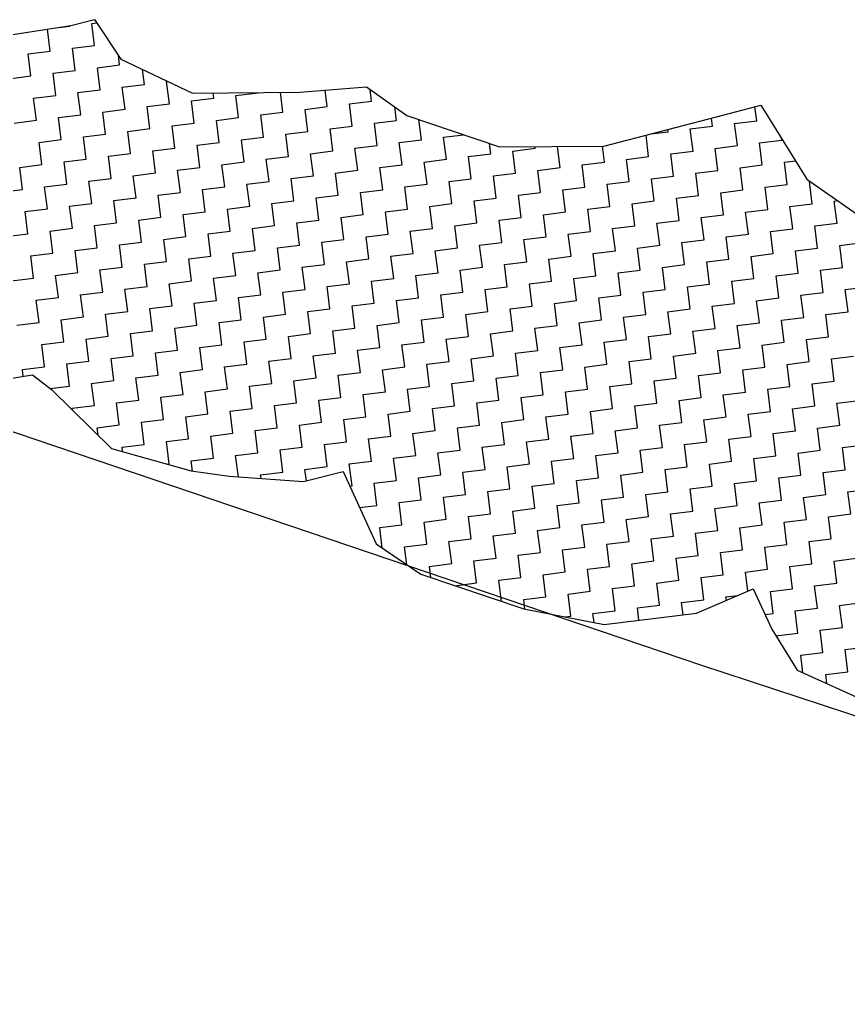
# Model space of a CAD drawing. Header units: metres. Extents: x 290108 to 292128, y 1990044 to 1991719.
# Drawn here: x 290369.8 to 290557.1, y 1990083.9 to 1990306.2 of the extents above; entities that cross this region are included whole.
import ezdxf

# ---------------------------------------------------------------- set-up
doc = ezdxf.new("R2010")
doc.units = ezdxf.units.M
doc.header["$MEASUREMENT"] = 0
doc.layers.add('POLY_HATCH', color=12, linetype='Continuous')
doc.layers.add('V_BOUND_LINE', color=7, linetype='Continuous')

msp = doc.modelspace()

# ---------------------------------------------------------------- linework, layer by layer
at = {"layer": 'POLY_HATCH'}
for p, q in [((290381.34, 1990304.81), (290386.71, 1990306.17)), ((290386.71, 1990306.17), (290392.67, 1990297.22)), ((290356.86, 1990301.07), (290381.34, 1990304.81)), ((290392.67, 1990297.22), (290408.87, 1990289.54)), ((290433.09, 1990289.78), (290448.18, 1990290.97)), ((290448.18, 1990290.97), (290457.3, 1990284.48)), ((290408.87, 1990289.54), (290433.09, 1990289.78)), ((290527.31, 1990284.19), (290537.37, 1990286.83)), ((290537.37, 1990286.83), (290547.76, 1990270.12)), ((290457.3, 1990284.48), (290478.27, 1990277.4)), ((290501.81, 1990277.56), (290527.31, 1990284.19)), ((290478.27, 1990277.4), (290501.81, 1990277.56)), ((290547.76, 1990270.12), (290572.82, 1990252.47)), ((290363.26, 1990224.27), (290372.7, 1990225.83)), ((290372.7, 1990225.83), (290376.96, 1990222.51)), ((290376.96, 1990222.51), (290390.56, 1990209.19)), ((290390.56, 1990209.19), (290408.53, 1990204.11)), ((290408.53, 1990204.11), (290417.16, 1990202.87)), ((290433.95, 1990201.7), (290442.91, 1990203.97)), ((290442.91, 1990203.97), (290450.35, 1990187.57)), ((290417.16, 1990202.87), (290433.95, 1990201.7)), ((290450.35, 1990187.57), (290460.44, 1990180.74)), ((290460.44, 1990180.74), (290483.76, 1990172.86)), ((290522.78, 1990171.94), (290535.59, 1990177.38)), ((290535.59, 1990177.38), (290539.8, 1990168.28)), ((290483.76, 1990172.86), (290501.92, 1990169.34)), ((290501.92, 1990169.34), (290522.78, 1990171.94)), ((290539.8, 1990168.28), (290545.58, 1990158.99)), ((290545.58, 1990158.99), (290563.55, 1990150.83))]:
    msp.add_line(p, q, dxfattribs=at)
at = {"layer": 'POLY_HATCH', "linetype": 'Continuous'}
for p, q in [((290376.7, 1990299.06), (290376.08, 1990304)), ((290378.59, 1990304.39), (290381.09, 1990304.7)), ((290381.09, 1990304.7), (290381.08, 1990304.77)), ((290386.1, 1990305.32), (290387.18, 1990305.46)), ((290386.72, 1990300.31), (290386.1, 1990305.32)), ((290371.69, 1990298.44), (290376.7, 1990299.06)), ((290381.71, 1990299.69), (290386.72, 1990300.31)), ((290382.33, 1990294.67), (290381.71, 1990299.69)), ((290372.31, 1990293.43), (290371.69, 1990298.44)), ((290392.36, 1990295.92), (290392.09, 1990298.1)), ((290377.32, 1990294.05), (290382.33, 1990294.67)), ((290387.34, 1990295.3), (290392.36, 1990295.92)), ((290387.97, 1990290.29), (290387.34, 1990295.3)), ((290397.99, 1990291.53), (290397.57, 1990294.89)), ((290367.3, 1990292.8), (290372.31, 1990293.43)), ((290377.95, 1990289.04), (290377.32, 1990294.05)), ((290403, 1990292.16), (290403.27, 1990292.19)), ((290382.96, 1990289.66), (290387.97, 1990290.29)), ((290392.98, 1990290.91), (290397.99, 1990291.53)), ((290393.6, 1990285.9), (290392.98, 1990290.91)), ((290403.63, 1990287.15), (290403, 1990292.16)), ((290439.33, 1990286.5), (290438.86, 1990290.23)), ((290449.35, 1990287.74), (290449.03, 1990290.36)), ((290372.93, 1990288.42), (290377.95, 1990289.04)), ((290373.56, 1990283.4), (290372.93, 1990288.42)), ((290383.58, 1990284.65), (290382.96, 1990289.66)), ((290408.64, 1990287.77), (290413.65, 1990288.39)), ((290409.26, 1990282.76), (290408.64, 1990287.77)), ((290413.65, 1990288.39), (290413.5, 1990289.58)), ((290418.66, 1990289.02), (290423.67, 1990289.64)), ((290419.28, 1990284), (290418.66, 1990289.02)), ((290423.67, 1990289.64), (290423.67, 1990289.69)), ((290429.31, 1990285.25), (290428.75, 1990289.74)), ((290444.34, 1990287.12), (290449.35, 1990287.74)), ((290388.59, 1990285.27), (290393.6, 1990285.9)), ((290398.61, 1990286.52), (290403.63, 1990287.15)), ((290399.24, 1990281.51), (290398.61, 1990286.52)), ((290434.32, 1990285.87), (290439.33, 1990286.5)), ((290434.94, 1990280.86), (290434.32, 1990285.87)), ((290444.96, 1990282.11), (290444.34, 1990287.12)), ((290454.99, 1990283.36), (290454.61, 1990286.4)), ((290536.42, 1990283.31), (290536.02, 1990286.48)), ((290368.55, 1990282.78), (290373.56, 1990283.4)), ((290378.57, 1990284.03), (290383.58, 1990284.65)), ((290379.19, 1990279.02), (290378.57, 1990284.03)), ((290389.22, 1990280.26), (290388.59, 1990285.27)), ((290414.27, 1990283.38), (290419.28, 1990284)), ((290414.9, 1990278.37), (290414.27, 1990283.38)), ((290424.3, 1990284.63), (290429.31, 1990285.25)), ((290424.92, 1990279.62), (290424.3, 1990284.63)), ((290449.98, 1990282.73), (290454.99, 1990283.36)), ((290460.62, 1990278.97), (290460.05, 1990283.55)), ((290526.39, 1990282.06), (290526.17, 1990283.89)), ((290531.41, 1990282.69), (290536.42, 1990283.31)), ((290394.23, 1990280.89), (290399.24, 1990281.51)), ((290404.25, 1990282.13), (290409.26, 1990282.76)), ((290404.87, 1990277.12), (290404.25, 1990282.13)), ((290439.95, 1990281.49), (290444.96, 1990282.11)), ((290440.58, 1990276.47), (290439.95, 1990281.49)), ((290450.6, 1990277.72), (290449.98, 1990282.73)), ((290516.37, 1990280.82), (290516.31, 1990281.33)), ((290521.38, 1990281.44), (290526.39, 1990282.06)), ((290522.01, 1990276.43), (290521.38, 1990281.44)), ((290532.03, 1990277.67), (290531.41, 1990282.69)), ((290374.18, 1990278.39), (290379.19, 1990279.02)), ((290384.2, 1990279.64), (290389.22, 1990280.26)), ((290384.83, 1990274.63), (290384.2, 1990279.64)), ((290394.85, 1990275.88), (290394.23, 1990280.89)), ((290419.91, 1990278.99), (290424.92, 1990279.62)), ((290420.53, 1990273.98), (290419.91, 1990278.99)), ((290429.93, 1990280.24), (290434.94, 1990280.86)), ((290430.55, 1990275.23), (290429.93, 1990280.24)), ((290455.61, 1990278.35), (290460.62, 1990278.97)), ((290465.63, 1990279.59), (290470.13, 1990280.15)), ((290466.26, 1990274.58), (290465.63, 1990279.59)), ((290511.98, 1990275.18), (290511.38, 1990280.05)), ((290512.46, 1990280.33), (290516.37, 1990280.82)), ((290537.04, 1990278.3), (290542.05, 1990278.92)), ((290542.05, 1990278.92), (290541.99, 1990279.4)), ((290374.8, 1990273.38), (290374.18, 1990278.39)), ((290399.86, 1990276.5), (290404.87, 1990277.12)), ((290409.88, 1990277.75), (290414.9, 1990278.37)), ((290410.51, 1990272.73), (290409.88, 1990277.75)), ((290445.59, 1990277.1), (290450.6, 1990277.72)), ((290446.21, 1990272.09), (290445.59, 1990277.1)), ((290456.23, 1990273.33), (290455.61, 1990278.35)), ((290476.28, 1990275.83), (290475.99, 1990278.17)), ((290481.29, 1990276.45), (290486.3, 1990277.07)), ((290486.3, 1990277.07), (290486.26, 1990277.45)), ((290491.94, 1990272.69), (290491.34, 1990277.49)), ((290501.96, 1990273.93), (290501.51, 1990277.56)), ((290527.02, 1990277.05), (290532.03, 1990277.67)), ((290527.64, 1990272.04), (290527.02, 1990277.05)), ((290537.66, 1990273.29), (290537.04, 1990278.3)), ((290379.82, 1990274), (290384.83, 1990274.63)), ((290389.84, 1990275.25), (290394.85, 1990275.88)), ((290390.46, 1990270.24), (290389.84, 1990275.25)), ((290400.48, 1990271.49), (290399.86, 1990276.5)), ((290425.54, 1990274.6), (290430.55, 1990275.23)), ((290426.17, 1990269.59), (290425.54, 1990274.6)), ((290435.56, 1990275.85), (290440.58, 1990276.47)), ((290436.19, 1990270.84), (290435.56, 1990275.85)), ((290461.25, 1990273.96), (290466.26, 1990274.58)), ((290471.27, 1990275.2), (290476.28, 1990275.83)), ((290471.89, 1990270.19), (290471.27, 1990275.2)), ((290481.91, 1990271.44), (290481.29, 1990276.45)), ((290506.97, 1990274.56), (290511.98, 1990275.18)), ((290507.6, 1990269.55), (290506.97, 1990274.56)), ((290516.99, 1990275.8), (290522.01, 1990276.43)), ((290517.62, 1990270.79), (290516.99, 1990275.8)), ((290369.79, 1990272.76), (290374.8, 1990273.38)), ((290370.42, 1990267.75), (290369.79, 1990272.76)), ((290380.44, 1990268.99), (290379.82, 1990274)), ((290405.5, 1990272.11), (290410.51, 1990272.73)), ((290415.52, 1990273.36), (290420.53, 1990273.98)), ((290416.14, 1990268.35), (290415.52, 1990273.36)), ((290451.22, 1990272.71), (290456.23, 1990273.33)), ((290451.85, 1990267.7), (290451.22, 1990272.71)), ((290461.87, 1990268.95), (290461.25, 1990273.96)), ((290486.93, 1990272.06), (290491.94, 1990272.69)), ((290496.95, 1990273.31), (290501.96, 1990273.93)), ((290497.57, 1990268.3), (290496.95, 1990273.31)), ((290532.65, 1990272.66), (290537.66, 1990273.29)), ((290533.28, 1990267.65), (290532.65, 1990272.66)), ((290542.68, 1990273.91), (290545.21, 1990274.23)), ((290543.3, 1990268.9), (290542.68, 1990273.91)), ((290385.45, 1990269.62), (290390.46, 1990270.24)), ((290395.47, 1990270.86), (290400.48, 1990271.49)), ((290396.1, 1990265.85), (290395.47, 1990270.86)), ((290406.12, 1990267.1), (290405.5, 1990272.11)), ((290431.18, 1990270.22), (290436.19, 1990270.84)), ((290431.8, 1990265.21), (290431.18, 1990270.22)), ((290441.2, 1990271.46), (290446.21, 1990272.09)), ((290441.82, 1990266.45), (290441.2, 1990271.46)), ((290466.88, 1990269.57), (290471.89, 1990270.19)), ((290476.9, 1990270.82), (290481.91, 1990271.44)), ((290477.53, 1990265.8), (290476.9, 1990270.82)), ((290487.55, 1990267.05), (290486.93, 1990272.06)), ((290512.61, 1990270.17), (290517.62, 1990270.79)), ((290513.23, 1990265.16), (290512.61, 1990270.17)), ((290522.63, 1990271.42), (290527.64, 1990272.04)), ((290523.25, 1990266.4), (290522.63, 1990271.42)), ((290365.41, 1990267.12), (290370.42, 1990267.75)), ((290375.43, 1990268.37), (290380.44, 1990268.99)), ((290376.05, 1990263.36), (290375.43, 1990268.37)), ((290386.07, 1990264.61), (290385.45, 1990269.62)), ((290411.13, 1990267.72), (290416.14, 1990268.35)), ((290421.15, 1990268.97), (290426.17, 1990269.59)), ((290421.78, 1990263.96), (290421.15, 1990268.97)), ((290456.86, 1990268.32), (290461.87, 1990268.95)), ((290457.48, 1990263.31), (290456.86, 1990268.32)), ((290467.5, 1990264.56), (290466.88, 1990269.57)), ((290492.56, 1990267.68), (290497.57, 1990268.3)), ((290502.58, 1990268.92), (290507.6, 1990269.55)), ((290503.21, 1990263.91), (290502.58, 1990268.92)), ((290538.29, 1990268.27), (290543.3, 1990268.9)), ((290538.91, 1990263.26), (290538.29, 1990268.27)), ((290548.31, 1990269.52), (290548.57, 1990269.55)), ((290548.93, 1990264.51), (290548.31, 1990269.52)), ((290391.09, 1990265.23), (290396.1, 1990265.85)), ((290401.11, 1990266.48), (290406.12, 1990267.1)), ((290401.73, 1990261.46), (290401.11, 1990266.48)), ((290411.75, 1990262.71), (290411.13, 1990267.72)), ((290436.81, 1990265.83), (290441.82, 1990266.45)), ((290437.44, 1990260.82), (290436.81, 1990265.83)), ((290446.83, 1990267.08), (290451.85, 1990267.7)), ((290447.46, 1990262.06), (290446.83, 1990267.08)), ((290472.52, 1990265.18), (290477.53, 1990265.8)), ((290482.54, 1990266.43), (290487.55, 1990267.05)), ((290483.16, 1990261.42), (290482.54, 1990266.43)), ((290493.18, 1990262.66), (290492.56, 1990267.68)), ((290518.24, 1990265.78), (290523.25, 1990266.4)), ((290518.86, 1990260.77), (290518.24, 1990265.78)), ((290528.26, 1990267.03), (290533.28, 1990267.65)), ((290528.89, 1990262.02), (290528.26, 1990267.03)), ((290371.04, 1990262.74), (290376.05, 1990263.36)), ((290381.06, 1990263.98), (290386.07, 1990264.61)), ((290381.69, 1990258.97), (290381.06, 1990263.98)), ((290391.71, 1990260.22), (290391.09, 1990265.23)), ((290416.77, 1990263.33), (290421.78, 1990263.96)), ((290417.39, 1990258.32), (290416.77, 1990263.33)), ((290426.79, 1990264.58), (290431.8, 1990265.21)), ((290427.41, 1990259.57), (290426.79, 1990264.58)), ((290452.47, 1990262.69), (290457.48, 1990263.31)), ((290462.49, 1990263.93), (290467.5, 1990264.56)), ((290463.12, 1990258.92), (290462.49, 1990263.93)), ((290473.14, 1990260.17), (290472.52, 1990265.18)), ((290498.2, 1990263.29), (290503.21, 1990263.91)), ((290498.82, 1990258.28), (290498.2, 1990263.29)), ((290508.22, 1990264.53), (290513.23, 1990265.16)), ((290508.84, 1990259.52), (290508.22, 1990264.53)), ((290543.92, 1990263.89), (290548.93, 1990264.51)), ((290544.55, 1990258.88), (290543.92, 1990263.89)), ((290553.94, 1990265.13), (290554.71, 1990265.23)), ((290554.57, 1990260.12), (290553.94, 1990265.13)), ((290371.66, 1990257.72), (290371.04, 1990262.74)), ((290396.72, 1990260.84), (290401.73, 1990261.46)), ((290406.74, 1990262.09), (290411.75, 1990262.71)), ((290407.37, 1990257.08), (290406.74, 1990262.09)), ((290442.45, 1990261.44), (290447.46, 1990262.06)), ((290443.07, 1990256.43), (290442.45, 1990261.44)), ((290453.09, 1990257.68), (290452.47, 1990262.69)), ((290478.15, 1990260.79), (290483.16, 1990261.42)), ((290488.17, 1990262.04), (290493.18, 1990262.66)), ((290488.8, 1990257.03), (290488.17, 1990262.04)), ((290523.88, 1990261.39), (290528.89, 1990262.02)), ((290524.5, 1990256.38), (290523.88, 1990261.39)), ((290533.9, 1990262.64), (290538.91, 1990263.26)), ((290534.52, 1990257.63), (290533.9, 1990262.64)), ((290376.67, 1990258.35), (290381.69, 1990258.97)), ((290386.7, 1990259.59), (290391.71, 1990260.22)), ((290387.32, 1990254.58), (290386.7, 1990259.59)), ((290397.34, 1990255.83), (290396.72, 1990260.84)), ((290422.4, 1990258.95), (290427.41, 1990259.57)), ((290423.02, 1990253.94), (290422.4, 1990258.95)), ((290432.42, 1990260.19), (290437.44, 1990260.82)), ((290433.05, 1990255.18), (290432.42, 1990260.19)), ((290458.1, 1990258.3), (290463.12, 1990258.92)), ((290468.13, 1990259.55), (290473.14, 1990260.17)), ((290468.75, 1990254.54), (290468.13, 1990259.55)), ((290478.77, 1990255.78), (290478.15, 1990260.79)), ((290503.83, 1990258.9), (290508.84, 1990259.52)), ((290504.45, 1990253.89), (290503.83, 1990258.9)), ((290513.85, 1990260.15), (290518.86, 1990260.77)), ((290514.48, 1990255.13), (290513.85, 1990260.15)), ((290539.53, 1990258.25), (290544.55, 1990258.88)), ((290549.56, 1990259.5), (290554.57, 1990260.12)), ((290550.18, 1990254.49), (290549.56, 1990259.5)), ((290366.65, 1990257.1), (290371.66, 1990257.72)), ((290377.3, 1990253.34), (290376.67, 1990258.35)), ((290402.36, 1990256.45), (290407.37, 1990257.08)), ((290412.38, 1990257.7), (290417.39, 1990258.32)), ((290413, 1990252.69), (290412.38, 1990257.7)), ((290448.08, 1990257.05), (290453.09, 1990257.68)), ((290448.7, 1990252.04), (290448.08, 1990257.05)), ((290458.73, 1990253.29), (290458.1, 1990258.3)), ((290483.78, 1990256.41), (290488.8, 1990257.03)), ((290493.81, 1990257.65), (290498.82, 1990258.28)), ((290494.43, 1990252.64), (290493.81, 1990257.65)), ((290529.51, 1990257.01), (290534.52, 1990257.63)), ((290530.13, 1990251.99), (290529.51, 1990257.01)), ((290540.16, 1990253.24), (290539.53, 1990258.25)), ((290382.31, 1990253.96), (290387.32, 1990254.58)), ((290392.33, 1990255.21), (290397.34, 1990255.83)), ((290392.96, 1990250.19), (290392.33, 1990255.21)), ((290402.98, 1990251.44), (290402.36, 1990256.45)), ((290428.04, 1990254.56), (290433.05, 1990255.18)), ((290428.66, 1990249.55), (290428.04, 1990254.56)), ((290438.06, 1990255.81), (290443.07, 1990256.43)), ((290438.68, 1990250.79), (290438.06, 1990255.81)), ((290463.74, 1990253.91), (290468.75, 1990254.54)), ((290473.76, 1990255.16), (290478.77, 1990255.78)), ((290474.39, 1990250.15), (290473.76, 1990255.16)), ((290484.41, 1990251.39), (290483.78, 1990256.41)), ((290509.47, 1990254.51), (290514.48, 1990255.13)), ((290510.09, 1990249.5), (290509.47, 1990254.51)), ((290519.49, 1990255.76), (290524.5, 1990256.38)), ((290520.11, 1990250.75), (290519.49, 1990255.76)), ((290545.17, 1990253.86), (290550.18, 1990254.49)), ((290555.19, 1990255.11), (290560.2, 1990255.73)), ((290555.82, 1990250.1), (290555.19, 1990255.11)), ((290372.29, 1990252.71), (290377.3, 1990253.34)), ((290372.91, 1990247.7), (290372.29, 1990252.71)), ((290382.93, 1990248.95), (290382.31, 1990253.96)), ((290407.99, 1990252.07), (290413, 1990252.69)), ((290418.01, 1990253.31), (290423.02, 1990253.94)), ((290418.64, 1990248.3), (290418.01, 1990253.31)), ((290453.72, 1990252.66), (290458.73, 1990253.29)), ((290454.34, 1990247.65), (290453.72, 1990252.66)), ((290464.36, 1990248.9), (290463.74, 1990253.91)), ((290489.42, 1990252.02), (290494.43, 1990252.64)), ((290499.44, 1990253.26), (290504.45, 1990253.89)), ((290500.07, 1990248.25), (290499.44, 1990253.26)), ((290535.15, 1990252.62), (290540.16, 1990253.24)), ((290535.77, 1990247.61), (290535.15, 1990252.62)), ((290545.79, 1990248.85), (290545.17, 1990253.86)), ((290387.94, 1990249.57), (290392.96, 1990250.19)), ((290397.97, 1990250.82), (290402.98, 1990251.44)), ((290398.59, 1990245.81), (290397.97, 1990250.82)), ((290408.61, 1990247.05), (290407.99, 1990252.07)), ((290433.67, 1990250.17), (290438.68, 1990250.79)), ((290434.29, 1990245.16), (290433.67, 1990250.17)), ((290443.69, 1990251.42), (290448.7, 1990252.04)), ((290444.32, 1990246.41), (290443.69, 1990251.42)), ((290469.37, 1990249.52), (290474.39, 1990250.15)), ((290479.4, 1990250.77), (290484.41, 1990251.39)), ((290480.02, 1990245.76), (290479.4, 1990250.77)), ((290490.04, 1990247.01), (290489.42, 1990252.02)), ((290515.1, 1990250.12), (290520.11, 1990250.75)), ((290515.72, 1990245.11), (290515.1, 1990250.12)), ((290525.12, 1990251.37), (290530.13, 1990251.99)), ((290525.75, 1990246.36), (290525.12, 1990251.37)), ((290550.8, 1990249.48), (290555.82, 1990250.1)), ((290377.92, 1990248.32), (290382.93, 1990248.95)), ((290378.55, 1990243.31), (290377.92, 1990248.32)), ((290388.57, 1990244.56), (290387.94, 1990249.57)), ((290413.63, 1990247.68), (290418.64, 1990248.3)), ((290423.65, 1990248.92), (290428.66, 1990249.55)), ((290424.27, 1990243.91), (290423.65, 1990248.92)), ((290459.35, 1990248.28), (290464.36, 1990248.9)), ((290459.97, 1990243.27), (290459.35, 1990248.28)), ((290470, 1990244.51), (290469.37, 1990249.52)), ((290495.05, 1990247.63), (290500.07, 1990248.25)), ((290505.08, 1990248.88), (290510.09, 1990249.5)), ((290505.7, 1990243.86), (290505.08, 1990248.88)), ((290540.78, 1990248.23), (290545.79, 1990248.85)), ((290541.4, 1990243.22), (290540.78, 1990248.23)), ((290551.43, 1990244.46), (290550.8, 1990249.48)), ((290367.9, 1990247.08), (290372.91, 1990247.7)), ((290393.58, 1990245.18), (290398.59, 1990245.81)), ((290403.6, 1990246.43), (290408.61, 1990247.05)), ((290404.23, 1990241.42), (290403.6, 1990246.43)), ((290414.25, 1990242.67), (290413.63, 1990247.68)), ((290439.31, 1990245.78), (290444.32, 1990246.41)), ((290439.93, 1990240.77), (290439.31, 1990245.78)), ((290449.33, 1990247.03), (290454.34, 1990247.65)), ((290449.95, 1990242.02), (290449.33, 1990247.03)), ((290475.01, 1990245.14), (290480.02, 1990245.76)), ((290485.03, 1990246.38), (290490.04, 1990247.01)), ((290485.66, 1990241.37), (290485.03, 1990246.38)), ((290495.68, 1990242.62), (290495.05, 1990247.63)), ((290520.74, 1990245.74), (290525.75, 1990246.36)), ((290521.36, 1990240.72), (290520.74, 1990245.74)), ((290530.76, 1990246.98), (290535.77, 1990247.61)), ((290531.38, 1990241.97), (290530.76, 1990246.98)), ((290556.44, 1990245.09), (290561.45, 1990245.71)), ((290373.53, 1990242.69), (290378.55, 1990243.31)), ((290383.56, 1990243.94), (290388.57, 1990244.56)), ((290384.18, 1990238.93), (290383.56, 1990243.94)), ((290394.2, 1990240.17), (290393.58, 1990245.18)), ((290419.26, 1990243.29), (290424.27, 1990243.91)), ((290419.88, 1990238.28), (290419.26, 1990243.29)), ((290429.28, 1990244.54), (290434.29, 1990245.16)), ((290429.91, 1990239.52), (290429.28, 1990244.54)), ((290464.99, 1990243.89), (290470, 1990244.51)), ((290465.61, 1990238.88), (290464.99, 1990243.89)), ((290475.63, 1990240.12), (290475.01, 1990245.14)), ((290500.69, 1990243.24), (290505.7, 1990243.86)), ((290510.71, 1990244.49), (290515.72, 1990245.11)), ((290511.34, 1990239.48), (290510.71, 1990244.49)), ((290546.42, 1990243.84), (290551.43, 1990244.46)), ((290547.04, 1990238.83), (290546.42, 1990243.84)), ((290557.06, 1990240.08), (290556.44, 1990245.09)), ((290374.16, 1990237.68), (290373.53, 1990242.69)), ((290399.21, 1990240.8), (290404.23, 1990241.42)), ((290409.24, 1990242.04), (290414.25, 1990242.67)), ((290409.86, 1990237.03), (290409.24, 1990242.04)), ((290444.94, 1990241.4), (290449.95, 1990242.02)), ((290445.56, 1990236.38), (290444.94, 1990241.4)), ((290454.96, 1990242.64), (290459.97, 1990243.27)), ((290455.59, 1990237.63), (290454.96, 1990242.64)), ((290480.64, 1990240.75), (290485.66, 1990241.37)), ((290490.67, 1990241.99), (290495.68, 1990242.62)), ((290491.29, 1990236.98), (290490.67, 1990241.99)), ((290501.31, 1990238.23), (290500.69, 1990243.24)), ((290526.37, 1990241.35), (290531.38, 1990241.97)), ((290526.99, 1990236.34), (290526.37, 1990241.35)), ((290536.39, 1990242.59), (290541.4, 1990243.22)), ((290537.02, 1990237.58), (290536.39, 1990242.59)), ((290379.17, 1990238.3), (290384.18, 1990238.93)), ((290389.19, 1990239.55), (290394.2, 1990240.17)), ((290389.81, 1990234.54), (290389.19, 1990239.55)), ((290399.84, 1990235.78), (290399.21, 1990240.8)), ((290424.89, 1990238.9), (290429.91, 1990239.52)), ((290425.52, 1990233.89), (290424.89, 1990238.9)), ((290434.92, 1990240.15), (290439.93, 1990240.77)), ((290435.54, 1990235.14), (290434.92, 1990240.15)), ((290460.6, 1990238.25), (290465.61, 1990238.88)), ((290470.62, 1990239.5), (290475.63, 1990240.12)), ((290471.24, 1990234.49), (290470.62, 1990239.5)), ((290481.27, 1990235.74), (290480.64, 1990240.75)), ((290506.32, 1990238.85), (290511.34, 1990239.48)), ((290506.95, 1990233.84), (290506.32, 1990238.85)), ((290516.35, 1990240.1), (290521.36, 1990240.72)), ((290516.97, 1990235.09), (290516.35, 1990240.1)), ((290552.05, 1990239.45), (290557.06, 1990240.08)), ((290552.67, 1990234.44), (290552.05, 1990239.45)), ((290369.15, 1990237.05), (290374.16, 1990237.68)), ((290379.79, 1990233.29), (290379.17, 1990238.3)), ((290404.85, 1990236.41), (290409.86, 1990237.03)), ((290414.87, 1990237.65), (290419.88, 1990238.28)), ((290415.5, 1990232.64), (290414.87, 1990237.65)), ((290450.58, 1990237.01), (290455.59, 1990237.63)), ((290451.2, 1990232), (290450.58, 1990237.01)), ((290461.22, 1990233.24), (290460.6, 1990238.25)), ((290486.28, 1990236.36), (290491.29, 1990236.98)), ((290496.3, 1990237.61), (290501.31, 1990238.23)), ((290496.92, 1990232.6), (290496.3, 1990237.61)), ((290532, 1990236.96), (290537.02, 1990237.58)), ((290532.63, 1990231.95), (290532, 1990236.96)), ((290542.03, 1990238.21), (290547.04, 1990238.83)), ((290542.65, 1990233.19), (290542.03, 1990238.21)), ((290384.8, 1990233.91), (290389.81, 1990234.54)), ((290394.83, 1990235.16), (290399.84, 1990235.78)), ((290395.45, 1990230.15), (290394.83, 1990235.16)), ((290405.47, 1990231.4), (290404.85, 1990236.41)), ((290430.53, 1990234.51), (290435.54, 1990235.14)), ((290431.15, 1990229.5), (290430.53, 1990234.51)), ((290440.55, 1990235.76), (290445.56, 1990236.38)), ((290441.18, 1990230.75), (290440.55, 1990235.76)), ((290466.23, 1990233.87), (290471.24, 1990234.49)), ((290476.26, 1990235.11), (290481.27, 1990235.74)), ((290476.88, 1990230.1), (290476.26, 1990235.11)), ((290486.9, 1990231.35), (290486.28, 1990236.36)), ((290511.96, 1990234.47), (290516.97, 1990235.09)), ((290512.58, 1990229.45), (290511.96, 1990234.47)), ((290521.98, 1990235.71), (290526.99, 1990236.34)), ((290522.61, 1990230.7), (290521.98, 1990235.71)), ((290547.66, 1990233.82), (290552.67, 1990234.44)), ((290374.78, 1990232.67), (290379.79, 1990233.29)), ((290375.4, 1990227.66), (290374.78, 1990232.67)), ((290385.43, 1990228.9), (290384.8, 1990233.91)), ((290410.48, 1990232.02), (290415.5, 1990232.64)), ((290420.51, 1990233.27), (290425.52, 1990233.89)), ((290421.13, 1990228.25), (290420.51, 1990233.27)), ((290456.21, 1990232.62), (290461.22, 1990233.24)), ((290456.83, 1990227.61), (290456.21, 1990232.62)), ((290466.86, 1990228.85), (290466.23, 1990233.87)), ((290491.91, 1990231.97), (290496.92, 1990232.6)), ((290501.94, 1990233.22), (290506.95, 1990233.84)), ((290502.56, 1990228.21), (290501.94, 1990233.22)), ((290537.64, 1990232.57), (290542.65, 1990233.19)), ((290538.26, 1990227.56), (290537.64, 1990232.57)), ((290548.29, 1990228.81), (290547.66, 1990233.82)), ((290390.44, 1990229.53), (290395.45, 1990230.15)), ((290400.46, 1990230.77), (290405.47, 1990231.4)), ((290401.08, 1990225.76), (290400.46, 1990230.77)), ((290411.11, 1990227.01), (290410.48, 1990232.02)), ((290436.16, 1990230.13), (290441.18, 1990230.75)), ((290436.79, 1990225.11), (290436.16, 1990230.13)), ((290446.19, 1990231.37), (290451.2, 1990232)), ((290446.81, 1990226.36), (290446.19, 1990231.37)), ((290471.87, 1990229.48), (290476.88, 1990230.1)), ((290481.89, 1990230.72), (290486.9, 1990231.35)), ((290482.51, 1990225.71), (290481.89, 1990230.72)), ((290492.54, 1990226.96), (290491.91, 1990231.97)), ((290517.59, 1990230.08), (290522.61, 1990230.7)), ((290518.22, 1990225.07), (290517.59, 1990230.08)), ((290527.62, 1990231.32), (290532.63, 1990231.95)), ((290528.24, 1990226.31), (290527.62, 1990231.32)), ((290553.3, 1990229.43), (290558.31, 1990230.05)), ((290380.42, 1990228.28), (290385.43, 1990228.9)), ((290381.04, 1990223.27), (290380.42, 1990228.28)), ((290391.06, 1990224.51), (290390.44, 1990229.53)), ((290416.12, 1990227.63), (290421.13, 1990228.25)), ((290426.14, 1990228.88), (290431.15, 1990229.5)), ((290426.77, 1990223.87), (290426.14, 1990228.88)), ((290461.85, 1990228.23), (290466.86, 1990228.85)), ((290462.47, 1990223.22), (290461.85, 1990228.23)), ((290472.49, 1990224.47), (290471.87, 1990229.48)), ((290497.55, 1990227.58), (290502.56, 1990228.21)), ((290507.57, 1990228.83), (290512.58, 1990229.45)), ((290508.19, 1990223.82), (290507.57, 1990228.83)), ((290543.27, 1990228.18), (290548.29, 1990228.81)), ((290543.9, 1990223.17), (290543.27, 1990228.18)), ((290553.92, 1990224.42), (290553.3, 1990229.43)), ((290370.39, 1990227.03), (290375.4, 1990227.66)), ((290370.59, 1990225.48), (290370.39, 1990227.03)), ((290396.07, 1990225.14), (290401.08, 1990225.76)), ((290406.1, 1990226.38), (290411.11, 1990227.01)), ((290406.72, 1990221.37), (290406.1, 1990226.38)), ((290416.74, 1990222.62), (290416.12, 1990227.63)), ((290441.8, 1990225.74), (290446.81, 1990226.36)), ((290442.42, 1990220.73), (290441.8, 1990225.74)), ((290451.82, 1990226.98), (290456.83, 1990227.61)), ((290452.45, 1990221.97), (290451.82, 1990226.98)), ((290477.5, 1990225.09), (290482.51, 1990225.71)), ((290487.53, 1990226.34), (290492.54, 1990226.96)), ((290488.15, 1990221.33), (290487.53, 1990226.34)), ((290498.17, 1990222.57), (290497.55, 1990227.58)), ((290523.23, 1990225.69), (290528.24, 1990226.31)), ((290523.85, 1990220.68), (290523.23, 1990225.69)), ((290533.25, 1990226.94), (290538.26, 1990227.56)), ((290533.88, 1990221.93), (290533.25, 1990226.94)), ((290386.05, 1990223.89), (290391.06, 1990224.51)), ((290386.67, 1990218.88), (290386.05, 1990223.89)), ((290396.7, 1990220.13), (290396.07, 1990225.14)), ((290421.75, 1990223.24), (290426.77, 1990223.87)), ((290431.78, 1990224.49), (290436.79, 1990225.11)), ((290432.4, 1990219.48), (290431.78, 1990224.49)), ((290467.48, 1990223.84), (290472.49, 1990224.47)), ((290468.1, 1990218.83), (290467.48, 1990223.84)), ((290478.13, 1990220.08), (290477.5, 1990225.09)), ((290503.18, 1990223.2), (290508.19, 1990223.82)), ((290513.21, 1990224.44), (290518.22, 1990225.07)), ((290513.83, 1990219.43), (290513.21, 1990224.44)), ((290548.91, 1990223.8), (290553.92, 1990224.42)), ((290549.53, 1990218.78), (290548.91, 1990223.8)), ((290376.69, 1990222.73), (290381.04, 1990223.27)), ((290401.71, 1990220.75), (290406.72, 1990221.37)), ((290411.73, 1990222), (290416.74, 1990222.62)), ((290412.35, 1990216.99), (290411.73, 1990222)), ((290422.38, 1990218.23), (290421.75, 1990223.24)), ((290447.43, 1990221.35), (290452.45, 1990221.97)), ((290448.06, 1990216.34), (290447.43, 1990221.35)), ((290457.46, 1990222.6), (290462.47, 1990223.22)), ((290458.08, 1990217.58), (290457.46, 1990222.6)), ((290483.14, 1990220.7), (290488.15, 1990221.33)), ((290493.16, 1990221.95), (290498.17, 1990222.57)), ((290493.78, 1990216.94), (290493.16, 1990221.95)), ((290503.81, 1990218.18), (290503.18, 1990223.2)), ((290528.86, 1990221.3), (290533.88, 1990221.93)), ((290529.49, 1990216.29), (290528.86, 1990221.3)), ((290538.89, 1990222.55), (290543.9, 1990223.17)), ((290539.51, 1990217.54), (290538.89, 1990222.55)), ((290381.66, 1990218.26), (290386.67, 1990218.88)), ((290391.69, 1990219.5), (290396.7, 1990220.13)), ((290392.31, 1990214.49), (290391.69, 1990219.5)), ((290402.33, 1990215.74), (290401.71, 1990220.75)), ((290427.39, 1990218.86), (290432.4, 1990219.48)), ((290428.01, 1990213.84), (290427.39, 1990218.86)), ((290437.41, 1990220.1), (290442.42, 1990220.73)), ((290438.03, 1990215.09), (290437.41, 1990220.1)), ((290463.09, 1990218.21), (290468.1, 1990218.83)), ((290473.11, 1990219.46), (290478.13, 1990220.08)), ((290473.74, 1990214.44), (290473.11, 1990219.46)), ((290483.76, 1990215.69), (290483.14, 1990220.7)), ((290508.82, 1990218.81), (290513.83, 1990219.43)), ((290518.84, 1990220.05), (290523.85, 1990220.68)), ((290519.46, 1990215.04), (290518.84, 1990220.05)), ((290554.54, 1990219.41), (290559.56, 1990220.03)), ((290555.17, 1990214.4), (290554.54, 1990219.41)), ((290381.71, 1990217.86), (290381.66, 1990218.26)), ((290407.34, 1990216.36), (290412.35, 1990216.99)), ((290417.37, 1990217.61), (290422.38, 1990218.23)), ((290417.99, 1990212.6), (290417.37, 1990217.61)), ((290453.07, 1990216.96), (290458.08, 1990217.58)), ((290453.69, 1990211.95), (290453.07, 1990216.96)), ((290463.72, 1990213.2), (290463.09, 1990218.21)), ((290488.77, 1990216.31), (290493.78, 1990216.94)), ((290498.8, 1990217.56), (290503.81, 1990218.18)), ((290499.42, 1990212.55), (290498.8, 1990217.56)), ((290509.44, 1990213.8), (290508.82, 1990218.81)), ((290534.5, 1990216.91), (290539.51, 1990217.54)), ((290535.12, 1990211.9), (290534.5, 1990216.91)), ((290544.52, 1990218.16), (290549.53, 1990218.78)), ((290545.14, 1990213.15), (290544.52, 1990218.16)), ((290387.3, 1990213.87), (290392.31, 1990214.49)), ((290397.32, 1990215.11), (290402.33, 1990215.74)), ((290397.94, 1990210.1), (290397.32, 1990215.11)), ((290407.97, 1990211.35), (290407.34, 1990216.36)), ((290433.02, 1990214.47), (290438.03, 1990215.09)), ((290433.65, 1990209.46), (290433.02, 1990214.47)), ((290443.05, 1990215.71), (290448.06, 1990216.34)), ((290443.67, 1990210.7), (290443.05, 1990215.71)), ((290468.73, 1990213.82), (290473.74, 1990214.44)), ((290478.75, 1990215.07), (290483.76, 1990215.69)), ((290479.37, 1990210.06), (290478.75, 1990215.07)), ((290489.4, 1990211.3), (290488.77, 1990216.31)), ((290514.45, 1990214.42), (290519.46, 1990215.04)), ((290515.08, 1990209.41), (290514.45, 1990214.42)), ((290524.48, 1990215.67), (290529.49, 1990216.29)), ((290525.1, 1990210.66), (290524.48, 1990215.67)), ((290550.16, 1990213.77), (290555.17, 1990214.4)), ((290387.51, 1990212.18), (290387.3, 1990213.87)), ((290412.98, 1990211.97), (290417.99, 1990212.6)), ((290423, 1990213.22), (290428.01, 1990213.84)), ((290423.62, 1990208.21), (290423, 1990213.22)), ((290458.7, 1990212.57), (290463.72, 1990213.2)), ((290459.33, 1990207.56), (290458.7, 1990212.57)), ((290469.35, 1990208.81), (290468.73, 1990213.82)), ((290494.41, 1990211.93), (290499.42, 1990212.55)), ((290504.43, 1990213.17), (290509.44, 1990213.8)), ((290505.05, 1990208.16), (290504.43, 1990213.17)), ((290540.13, 1990212.53), (290545.14, 1990213.15)), ((290540.76, 1990207.51), (290540.13, 1990212.53)), ((290550.78, 1990208.76), (290550.16, 1990213.77)), ((290392.93, 1990209.48), (290397.94, 1990210.1)), ((290402.95, 1990210.73), (290407.97, 1990211.35)), ((290403.58, 1990205.72), (290402.95, 1990210.73)), ((290413.6, 1990206.96), (290412.98, 1990211.97)), ((290438.66, 1990210.08), (290443.67, 1990210.7)), ((290439.28, 1990205.07), (290438.66, 1990210.08)), ((290448.68, 1990211.33), (290453.69, 1990211.95)), ((290449.3, 1990206.32), (290448.68, 1990211.33)), ((290474.36, 1990209.43), (290479.37, 1990210.06)), ((290484.38, 1990210.68), (290489.4, 1990211.3)), ((290485.01, 1990205.67), (290484.38, 1990210.68)), ((290495.03, 1990206.91), (290494.41, 1990211.93)), ((290520.09, 1990210.03), (290525.1, 1990210.66)), ((290520.71, 1990205.02), (290520.09, 1990210.03)), ((290530.11, 1990211.28), (290535.12, 1990211.9)), ((290530.73, 1990206.27), (290530.11, 1990211.28)), ((290555.79, 1990209.38), (290560.8, 1990210.01)), ((290393.06, 1990208.48), (290392.93, 1990209.48)), ((290418.61, 1990207.59), (290423.62, 1990208.21)), ((290428.64, 1990208.83), (290433.65, 1990209.46)), ((290429.26, 1990203.82), (290428.64, 1990208.83)), ((290464.34, 1990208.19), (290469.35, 1990208.81)), ((290464.96, 1990203.17), (290464.34, 1990208.19)), ((290474.99, 1990204.42), (290474.36, 1990209.43)), ((290500.04, 1990207.54), (290505.05, 1990208.16)), ((290510.07, 1990208.79), (290515.08, 1990209.41)), ((290510.69, 1990203.77), (290510.07, 1990208.79)), ((290545.77, 1990208.14), (290550.78, 1990208.76)), ((290546.39, 1990203.13), (290545.77, 1990208.14)), ((290556.41, 1990204.37), (290555.79, 1990209.38)), ((290403.07, 1990205.65), (290403.58, 1990205.72)), ((290408.59, 1990206.34), (290413.6, 1990206.96)), ((290408.87, 1990204.06), (290408.59, 1990206.34)), ((290419.22, 1990202.73), (290418.61, 1990207.59)), ((290444.29, 1990205.69), (290449.3, 1990206.32)), ((290444.92, 1990200.68), (290444.29, 1990205.69)), ((290454.32, 1990206.94), (290459.33, 1990207.56)), ((290454.94, 1990201.93), (290454.32, 1990206.94)), ((290480, 1990205.04), (290485.01, 1990205.67)), ((290490.02, 1990206.29), (290495.03, 1990206.91)), ((290490.64, 1990201.28), (290490.02, 1990206.29)), ((290500.67, 1990202.53), (290500.04, 1990207.54)), ((290525.72, 1990205.64), (290530.73, 1990206.27)), ((290526.35, 1990200.63), (290525.72, 1990205.64)), ((290535.75, 1990206.89), (290540.76, 1990207.51)), ((290536.37, 1990201.88), (290535.75, 1990206.89)), ((290424.25, 1990203.2), (290429.26, 1990203.82)), ((290434.27, 1990204.44), (290439.28, 1990205.07)), ((290434.59, 1990201.86), (290434.27, 1990204.44)), ((290469.97, 1990203.8), (290474.99, 1990204.42)), ((290470.6, 1990198.79), (290469.97, 1990203.8)), ((290480.62, 1990200.03), (290480, 1990205.04)), ((290505.68, 1990203.15), (290510.69, 1990203.77)), ((290515.7, 1990204.4), (290520.71, 1990205.02)), ((290516.32, 1990199.39), (290515.7, 1990204.4)), ((290551.4, 1990203.75), (290556.41, 1990204.37)), ((290552.03, 1990198.74), (290551.4, 1990203.75)), ((290424.35, 1990202.37), (290424.25, 1990203.2)), ((290449.93, 1990201.3), (290454.94, 1990201.93)), ((290450.55, 1990196.29), (290449.93, 1990201.3)), ((290459.95, 1990202.55), (290464.96, 1990203.17)), ((290460.57, 1990197.54), (290459.95, 1990202.55)), ((290485.63, 1990200.66), (290490.64, 1990201.28)), ((290495.65, 1990201.9), (290500.67, 1990202.53)), ((290496.28, 1990196.89), (290495.65, 1990201.9)), ((290506.3, 1990198.14), (290505.68, 1990203.15)), ((290531.36, 1990201.26), (290536.37, 1990201.88)), ((290531.98, 1990196.24), (290531.36, 1990201.26)), ((290541.38, 1990202.5), (290546.39, 1990203.13)), ((290542, 1990197.49), (290541.38, 1990202.5)), ((290444.43, 1990200.62), (290444.92, 1990200.68)), ((290475.61, 1990199.41), (290480.62, 1990200.03)), ((290476.23, 1990194.4), (290475.61, 1990199.41)), ((290486.25, 1990195.64), (290485.63, 1990200.66)), ((290511.31, 1990198.76), (290516.32, 1990199.39)), ((290521.33, 1990200.01), (290526.35, 1990200.63)), ((290521.96, 1990195), (290521.33, 1990200.01)), ((290557.04, 1990199.36), (290562.05, 1990199.99)), ((290557.66, 1990194.35), (290557.04, 1990199.36)), ((290455.56, 1990196.92), (290460.57, 1990197.54)), ((290456.19, 1990191.9), (290455.56, 1990196.92)), ((290465.59, 1990198.16), (290470.6, 1990198.79)), ((290466.21, 1990193.15), (290465.59, 1990198.16)), ((290491.27, 1990196.27), (290496.28, 1990196.89)), ((290501.29, 1990197.52), (290506.3, 1990198.14)), ((290501.91, 1990192.5), (290501.29, 1990197.52)), ((290511.94, 1990193.75), (290511.31, 1990198.76)), ((290536.99, 1990196.87), (290542, 1990197.49)), ((290537.62, 1990191.86), (290536.99, 1990196.87)), ((290547.02, 1990198.11), (290552.03, 1990198.74)), ((290547.64, 1990193.1), (290547.02, 1990198.11)), ((290446.61, 1990195.8), (290450.55, 1990196.29)), ((290471.22, 1990193.77), (290476.23, 1990194.4)), ((290481.24, 1990195.02), (290486.25, 1990195.64)), ((290481.87, 1990190.01), (290481.24, 1990195.02)), ((290491.89, 1990191.26), (290491.27, 1990196.27)), ((290516.95, 1990194.37), (290521.96, 1990195)), ((290526.97, 1990195.62), (290531.98, 1990196.24)), ((290527.59, 1990190.61), (290526.97, 1990195.62)), ((290461.2, 1990192.53), (290466.21, 1990193.15)), ((290461.82, 1990187.52), (290461.2, 1990192.53)), ((290471.84, 1990188.76), (290471.22, 1990193.77)), ((290496.9, 1990191.88), (290501.91, 1990192.5)), ((290506.92, 1990193.13), (290511.94, 1990193.75)), ((290507.55, 1990188.12), (290506.92, 1990193.13)), ((290517.57, 1990189.36), (290516.95, 1990194.37)), ((290542.63, 1990192.48), (290547.64, 1990193.1)), ((290543.25, 1990187.47), (290542.63, 1990192.48)), ((290552.65, 1990193.73), (290557.66, 1990194.35)), ((290553.27, 1990188.72), (290552.65, 1990193.73)), ((290451.17, 1990191.28), (290456.19, 1990191.9)), ((290451.76, 1990186.61), (290451.17, 1990191.28)), ((290476.86, 1990189.39), (290481.87, 1990190.01)), ((290486.88, 1990190.63), (290491.89, 1990191.26)), ((290487.5, 1990185.62), (290486.88, 1990190.63)), ((290497.52, 1990186.87), (290496.9, 1990191.88)), ((290522.58, 1990189.99), (290527.59, 1990190.61)), ((290523.21, 1990184.97), (290522.58, 1990189.99)), ((290532.6, 1990191.23), (290537.62, 1990191.86)), ((290533.23, 1990186.22), (290532.6, 1990191.23)), ((290466.83, 1990188.14), (290471.84, 1990188.76)), ((290467.46, 1990183.13), (290466.83, 1990188.14)), ((290477.48, 1990184.38), (290476.86, 1990189.39)), ((290502.54, 1990187.49), (290507.55, 1990188.12)), ((290512.56, 1990188.74), (290517.57, 1990189.36)), ((290513.18, 1990183.73), (290512.56, 1990188.74)), ((290548.26, 1990188.09), (290553.27, 1990188.72)), ((290548.89, 1990183.08), (290548.26, 1990188.09)), ((290456.81, 1990186.89), (290461.82, 1990187.52)), ((290457.31, 1990182.85), (290456.81, 1990186.89)), ((290482.49, 1990185), (290487.5, 1990185.62)), ((290492.51, 1990186.25), (290497.52, 1990186.87)), ((290493.14, 1990181.23), (290492.51, 1990186.25)), ((290503.16, 1990182.48), (290502.54, 1990187.49)), ((290528.22, 1990185.6), (290533.23, 1990186.22)), ((290528.84, 1990180.59), (290528.22, 1990185.6)), ((290538.24, 1990186.85), (290543.25, 1990187.47)), ((290538.86, 1990181.83), (290538.24, 1990186.85)), ((290472.47, 1990183.75), (290477.48, 1990184.38)), ((290473.09, 1990178.74), (290472.47, 1990183.75)), ((290483.11, 1990179.99), (290482.49, 1990185)), ((290508.17, 1990183.1), (290513.18, 1990183.73)), ((290518.19, 1990184.35), (290523.21, 1990184.97)), ((290518.82, 1990179.34), (290518.19, 1990184.35)), ((290553.9, 1990183.7), (290558.91, 1990184.33)), ((290554.52, 1990178.69), (290553.9, 1990183.7)), ((290462.44, 1990182.5), (290467.46, 1990183.13)), ((290462.76, 1990179.95), (290462.44, 1990182.5)), ((290488.13, 1990180.61), (290493.14, 1990181.23)), ((290498.15, 1990181.86), (290503.16, 1990182.48)), ((290498.77, 1990176.85), (290498.15, 1990181.86)), ((290508.79, 1990178.09), (290508.17, 1990183.1)), ((290533.85, 1990181.21), (290538.86, 1990181.83)), ((290534.39, 1990176.87), (290533.85, 1990181.21)), ((290543.87, 1990182.46), (290548.89, 1990183.08)), ((290544.5, 1990177.45), (290543.87, 1990182.46)), ((290478.1, 1990179.36), (290483.11, 1990179.99)), ((290478.7, 1990174.57), (290478.1, 1990179.36)), ((290488.75, 1990175.6), (290488.13, 1990180.61)), ((290513.81, 1990178.72), (290518.82, 1990179.34)), ((290523.83, 1990179.96), (290528.84, 1990180.59)), ((290524.45, 1990174.95), (290523.83, 1990179.96)), ((290468.17, 1990178.13), (290473.09, 1990178.74)), ((290493.76, 1990176.22), (290498.77, 1990176.85)), ((290503.78, 1990177.47), (290508.79, 1990178.09)), ((290504.41, 1990172.46), (290503.78, 1990177.47)), ((290514.43, 1990173.71), (290513.81, 1990178.72)), ((290539.49, 1990176.82), (290544.5, 1990177.45)), ((290540.11, 1990171.81), (290539.49, 1990176.82)), ((290549.51, 1990178.07), (290554.52, 1990178.69)), ((290550.13, 1990173.06), (290549.51, 1990178.07)), ((290483.74, 1990174.98), (290488.75, 1990175.6)), ((290484.01, 1990172.81), (290483.74, 1990174.98)), ((290494.38, 1990171.21), (290493.76, 1990176.22)), ((290519.44, 1990174.33), (290524.45, 1990174.95)), ((290529.46, 1990175.58), (290532.12, 1990175.91)), ((290529.56, 1990174.82), (290529.46, 1990175.58)), ((290499.39, 1990171.83), (290504.41, 1990172.46)), ((290509.42, 1990173.08), (290514.43, 1990173.71)), ((290509.76, 1990170.32), (290509.42, 1990173.08)), ((290519.78, 1990171.56), (290519.44, 1990174.33)), ((290545.12, 1990172.43), (290550.13, 1990173.06)), ((290545.74, 1990167.42), (290545.12, 1990172.43)), ((290555.14, 1990173.68), (290560.16, 1990174.3)), ((290555.77, 1990168.67), (290555.14, 1990173.68)), ((290493.1, 1990171.05), (290494.38, 1990171.21)), ((290499.65, 1990169.78), (290499.39, 1990171.83)), ((290538.27, 1990171.58), (290540.11, 1990171.81)), ((290550.76, 1990168.05), (290555.77, 1990168.67)), ((290551.38, 1990163.04), (290550.76, 1990168.05)), ((290540.73, 1990166.8), (290545.74, 1990167.42)), ((290540.74, 1990166.78), (290540.73, 1990166.8)), ((290556.39, 1990163.66), (290561.4, 1990164.28)), ((290557.01, 1990158.65), (290556.39, 1990163.66)), ((290546.37, 1990162.41), (290551.38, 1990163.04)), ((290546.87, 1990158.41), (290546.37, 1990162.41)), ((290552, 1990158.02), (290557.01, 1990158.65)), ((290552.26, 1990155.96), (290552, 1990158.02))]:
    msp.add_line(p, q, dxfattribs=at)
at = {"layer": 'V_BOUND_LINE'}
for p, q in [((290286.4, 1990240.65), (290523.68, 1990160.24)), ((290523.68, 1990160.24), (290755.4, 1990083.88))]:
    msp.add_line(p, q, dxfattribs=at)

doc.saveas('drawing.dxf')
